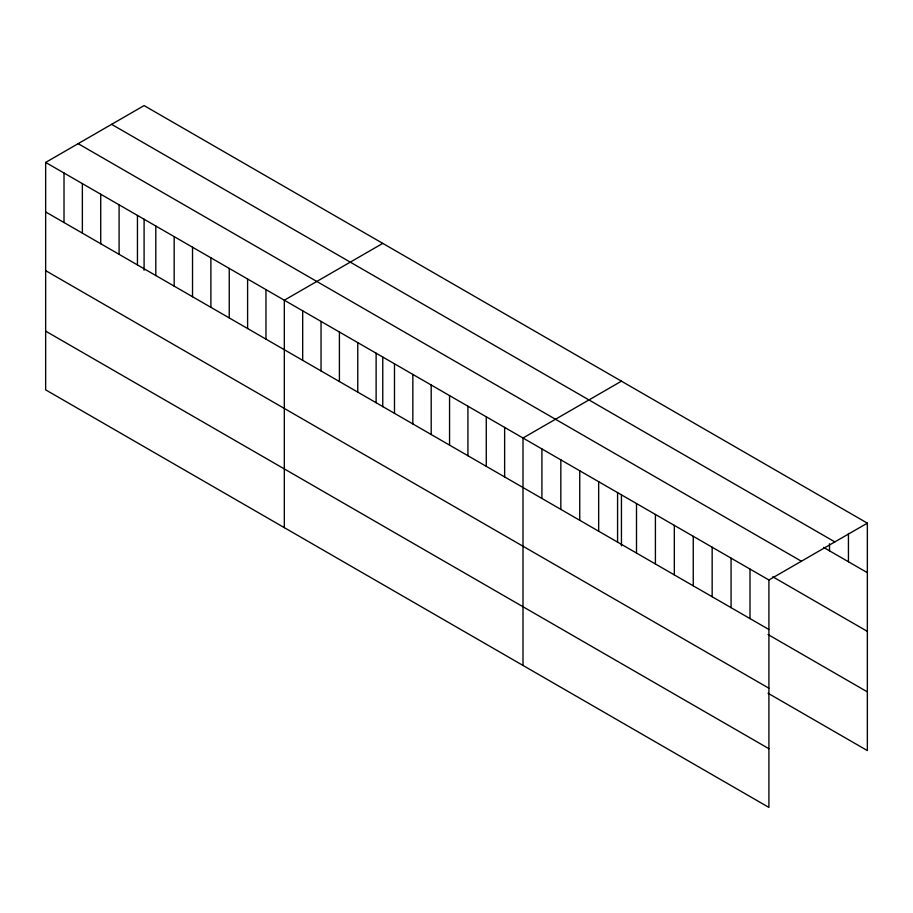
<?xml version="1.0" encoding="UTF-8"?>
<svg xmlns="http://www.w3.org/2000/svg" width="913" height="913" viewBox="0 0 913 913"><rect width="100%" height="100%" fill="white"/><g stroke="black" fill="none" stroke-linecap="round" stroke-linejoin="round"><path stroke-width="1.37" d="M45.65 162.423L768.906 579.983L768.906 807.412L45.65 389.851L45.65 162.423L144.094 105.588L867.35 523.149L867.35 750.577L768.038 693.241M382.764 243.383L284.32 300.217L284.32 527.646M621.445 381.178L523.001 438.012L523.001 665.44M768.906 579.983L867.35 523.149M111.603 124.339L834.859 541.911M823.606 547.412L867.35 572.668M78.141 143.661L801.397 561.233M772.775 576.776L867.35 631.374M45.65 211.93L768.906 629.502M768.038 634.535L867.35 691.871M45.65 270.647L768.906 688.219M45.65 331.134L768.906 748.706M848.439 533.454L848.439 561.746M829.518 543.749L829.518 550.824M749.995 569.073L749.995 618.58M731.073 558.151L731.073 607.659M712.163 547.229L712.163 596.737M693.241 536.308L693.241 585.815M674.33 525.386L674.33 574.893M655.408 514.464L655.408 563.972M636.498 503.542L636.498 553.061M621.445 494.778L621.445 545.86M617.576 492.621L617.576 542.139M598.666 481.699L598.666 531.218M579.744 470.777L579.744 520.296M560.833 459.855L560.833 509.374M541.911 448.934L541.911 498.452M504.638 427.421L504.638 476.928M486.275 416.819L486.275 466.326M467.924 406.217L467.924 455.735M449.561 395.614L449.561 445.133M431.198 385.012L431.198 434.531M412.847 374.421L412.847 423.929M394.484 363.819L394.484 413.327M382.764 356.983L382.764 406.719M376.122 353.217L376.122 402.736M357.759 342.615L357.759 392.134M339.408 332.012L339.408 381.531M321.045 321.422L321.045 370.929M302.682 310.819L302.682 360.327M265.968 289.615L265.968 339.134M247.606 279.013L247.606 328.532M229.243 268.422L229.243 317.929M210.892 257.82L210.892 307.339M192.529 247.218L192.529 296.736M174.166 236.615L174.166 286.134M155.803 226.025L155.803 275.532M144.094 219.188L144.094 270.271M137.452 215.422L137.452 264.93M119.089 204.82L119.089 254.339M100.727 194.218L100.727 243.737M82.364 183.616L82.364 233.135M64.013 173.025L64.013 222.532"/></g></svg>
